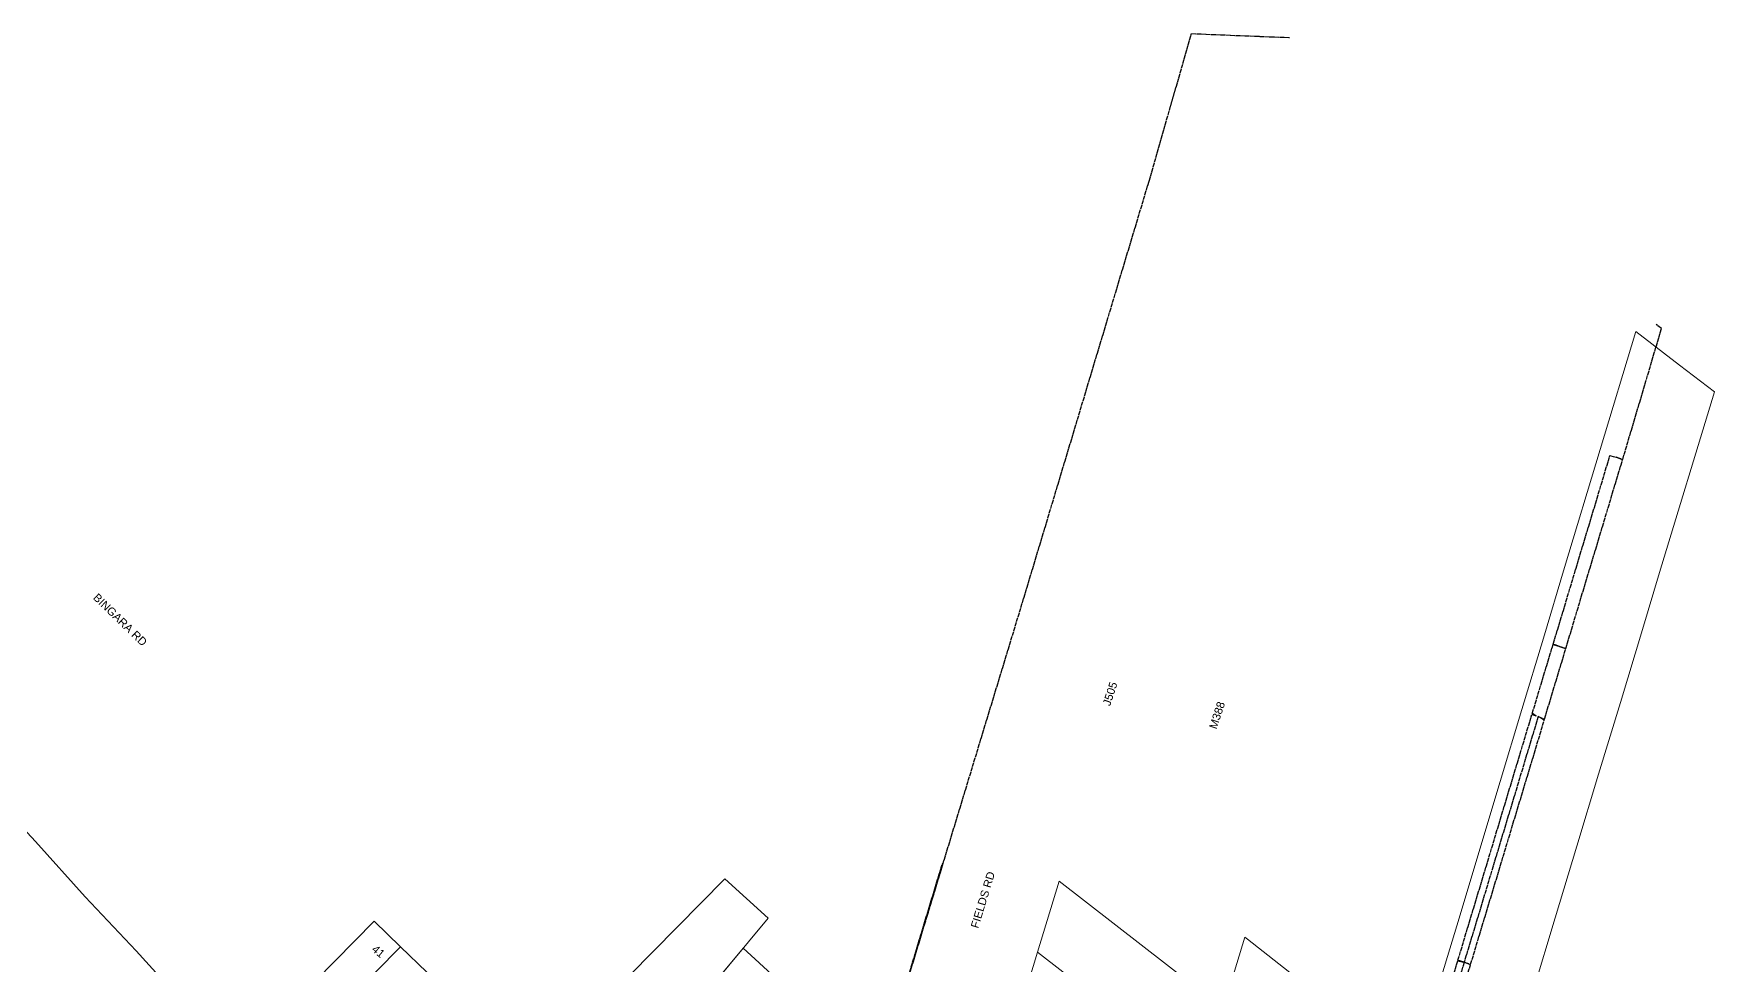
# Model space of a CAD drawing. Header units: metres. Extents: x 303351 to 304687, y 6235874 to 6237126.
# Drawn here: x 304196.1 to 304574.2, y 6236656.4 to 6236866.1 of the extents above; entities that cross this region are included whole.
import ezdxf

# ---------------------------------------------------------------- set-up
doc = ezdxf.new("R2010")
doc.units = ezdxf.units.M
doc.linetypes.add('Cable Exist OH', pattern=[1, 1, 0])
doc.layers.add('Cadastre Land Parcels_SP_EXT', color=9, linetype='Continuous', lineweight=5)
doc.layers.add('Cadastre Roads_SP_EXT', color=9, linetype='Continuous', lineweight=5)
for name, color, linetype in [('Mains_HV_EXT', 7, 'Continuous'), ('Mains_LV_EXT', 7, 'Continuous'), ('Mains_SL_EXT', 7, 'Continuous')]:
    doc.layers.add(name, color=color, linetype=linetype)
doc.styles.get("Standard").update_dxf_attribs({"font": 'arial.ttf'})

msp = doc.modelspace()

# ---------------------------------------------------------------- linework, layer by layer
at = {"layer": 'Cadastre Land Parcels_SP_EXT', "linetype": 'Continuous'}
for p, q in [((304196.49, 6236684.28), (304184.88, 6236696.76)), ((304207.71, 6236671.85), (304196.49, 6236684.28)), ((304219.12, 6236659.65), (304207.71, 6236671.85)), ((304230.47, 6236647.23), (304219.12, 6236659.65))]:
    msp.add_line(p, q, dxfattribs=at)
for points in [[(304344.04, 6236646.19), (304361.36, 6236667.06), (304351.58, 6236675.9), (304319.44, 6236643.25), (304331.68, 6236631.32), (304344.04, 6236646.19)], [(304463.71, 6236646.69), (304426.78, 6236675.39), (304421.93, 6236659.38), (304458.82, 6236630.7), (304463.71, 6236646.69)], [(304261.45, 6236643.04), (304273.09, 6236654.97), (304278.61, 6236660.61), (304272.68, 6236666.36), (304241.82, 6236634.91), (304247.51, 6236628.82), (304261.45, 6236643.04)], [(304506.52, 6236632.93), (304469.17, 6236662.33), (304468.62, 6236662.75), (304463.71, 6236646.69), (304464.29, 6236646.23), (304501.73, 6236617.01), (304506.52, 6236632.93)], [(304284.54, 6236654.85), (304278.61, 6236660.61), (304273.09, 6236654.97), (304261.45, 6236643.04), (304247.51, 6236628.82), (304253.21, 6236622.73), (304284.54, 6236654.85)], [(304362.97, 6236653.59), (304355.73, 6236660.28), (304350.5, 6236653.97), (304359.8, 6236645.42), (304362.65, 6236642.86), (304362.74, 6236642.96), (304371.9, 6236634.7), (304371.99, 6236634.79), (304375.06, 6236632.03), (304378.11, 6236629.11), (304381.03, 6236628.23), (304383.24, 6236635.52), (304378.55, 6236639.91), (304375.34, 6236642.81), (304375.25, 6236642.71), (304373.1, 6236644.65), (304373.01, 6236644.55), (304362.97, 6236653.59)], [(304458.82, 6236630.7), (304421.93, 6236659.38), (304417.03, 6236643.24), (304453.89, 6236614.57), (304458.82, 6236630.7)]]:
    msp.add_lwpolyline(points, close=True, dxfattribs=at)
at = {"layer": 'Cadastre Roads_SP_EXT', "linetype": 'Continuous'}
msp.add_lwpolyline([(304533.5, 6236650.89), (304538.4, 6236667.1), (304543.29, 6236683.24), (304548.19, 6236699.4), (304553.09, 6236715.57), (304558.06, 6236732), (304561.91, 6236744.78), (304574.23, 6236785.43), (304574.23, 6236785.43), (304566.39, 6236791.46), (304556.52, 6236799.04), (304540.54, 6236745.91), (304535.76, 6236730.04), (304530.9, 6236713.95), (304526.03, 6236697.78), (304521.25, 6236681.81), (304521.05, 6236681.25), (304516.26, 6236665.33), (304511.36, 6236649.07)], dxfattribs=at)
at = {"layer": 'Mains_HV_EXT', "color": 7, "linetype": 'Cable Exist OH'}
msp.add_lwpolyline([(304372.82, 6236587.38), (304396.77, 6236666.4), (304419.53, 6236741.27), (304447.05, 6236832.88), (304456.58, 6236866.06), (304478.6, 6236865.18)], dxfattribs=at)
at = {"layer": 'Mains_HV_EXT', "linetype": 'Cable Exist OH'}
for points in [[(304495.86, 6236583.78), (304497.32, 6236583.31), (304510.52, 6236627.13), (304509.07, 6236627.62), (304510.56, 6236627.26), (304519.36, 6236656.55), (304517.93, 6236657.11), (304519.39, 6236656.65), (304535.96, 6236711.59), (304534.59, 6236712.4), (304536.01, 6236711.8), (304540.79, 6236727.67), (304539.35, 6236728.19), (304540.81, 6236727.73), (304553.57, 6236770.16), (304552.16, 6236770.75), (304553.61, 6236770.27), (304562.33, 6236799.68), (304561.14, 6236800.6)], [(304495.86, 6236583.78), (304494.45, 6236584.2), (304507.64, 6236627.99), (304509.07, 6236627.62), (304507.68, 6236628.12), (304516.5, 6236657.44), (304517.93, 6236657.11), (304516.53, 6236657.55), (304533.19, 6236712.89), (304534.16, 6236712.51), (304533.27, 6236713.12), (304537.94, 6236728.62), (304539.35, 6236728.19), (304537.97, 6236728.69), (304550.73, 6236771.12), (304552.16, 6236770.75)]]:
    msp.add_lwpolyline(points, dxfattribs=at)
at = {"layer": 'Mains_LV_EXT', "linetype": 'Cable Exist OH'}
for points in [[(304384.95, 6236627.62), (304400.55, 6236679.35)], [(304517.91, 6236657.05), (304509.07, 6236627.62)]]:
    msp.add_lwpolyline(points, dxfattribs=at)
at = {"layer": 'Mains_SL_EXT', "linetype": 'Cable Exist OH'}
for points in [[(304534.59, 6236712.4), (304517.91, 6236657.05), (304509.07, 6236627.62), (304495.86, 6236583.78)], [(304384.99, 6236627.61), (304400.67, 6236679.23)]]:
    msp.add_lwpolyline(points, dxfattribs=at)

# ---------------------------------------------------------------- texts
at = {"layer": 'Cadastre Land Parcels_SP_EXT'}
msp.add_text('41', height=1.8, rotation=319.9064, dxfattribs=at).set_placement((304272, 6236659.77))
at = {"layer": 'Cadastre Roads_SP_EXT'}
for s, rotation, p in [('BINGARA RD', 315.8593, (304209.31, 6236738.98)), ('FIELDS RD', 73.1223, (304408.59, 6236664.62))]:
    msp.add_text(s, height=1.8, rotation=rotation, dxfattribs=at).set_placement(p)
at = {"layer": 'Mains_HV_EXT'}
for s, rotation, p in [('J505', 72.0574, (304438.27, 6236714.65)), ('M388', 71.7236, (304462.2, 6236709.43))]:
    msp.add_text(s, height=1.8, rotation=rotation, dxfattribs=at).set_placement(p)

doc.saveas('drawing.dxf')
